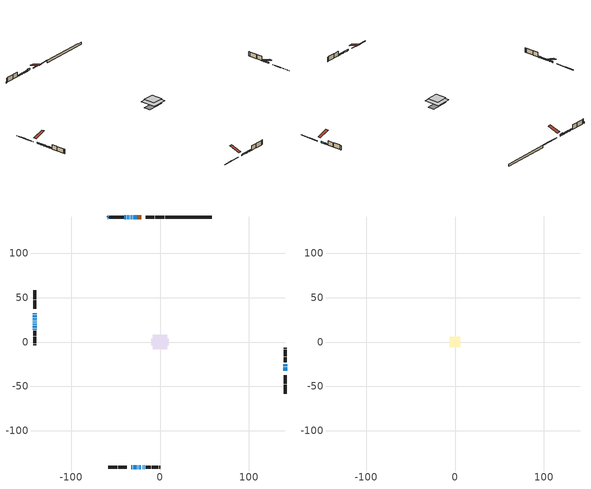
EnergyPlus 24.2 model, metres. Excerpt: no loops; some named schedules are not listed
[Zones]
conditioned space
 floor adiabatic (AdiabaticFloorConstruction): -8.23,-8.23 -8.23,8.23 8.23,8.23 8.23,-8.23 z3.28
 floor foundation (Slab1 construction): -9.58,-3.58 -9.58,3.58 9.58,3.58 9.58,-3.58 z-1.62
 wall outside (RimJoist1 construction): 4.74,140.84 -5.45,140.84 / -58.34,-140.84 -48.15,-140.84 / -140.84,58.34 -140.84,48.15 / 140.84,-58.34 140.84,-48.15 z0.84:1.14
 wall outside (RimJoist2 construction): -6.38,140.84 -16.26,140.84 / -47.22,-140.84 -37.34,-140.84 / -140.84,47.22 -140.84,37.34 / 140.84,-47.22 140.84,-37.34 z0.84:1.14
 wall outside (AdiabaticWallConstruction 1): -21.23,140.84 -23.67,140.84 / -24.59,140.84 -25.42,140.84 z0.84:2.87
 wall outside (AdiabaticWallConstruction): -58.34,140.84 -58.79,140.39 / -140.84,32.37 -140.84,31.29 / -140.84,30.36 -140.84,27.77 / -140.84,26.84 -140.84,25.11 / -32.37,-140.84 -31.05,-140.84 / -26.35,140.84 -26.65,140.84 / -30.12,-140.84 -26.06,-140.84 / 140.84,-32.37 140.84,-28.3 / -27.58,140.84 -28.21,140.84 / 140.84,-27.38 140.84,-26.89 / -29.14,140.84 -30.36,140.84 / -31.29,140.84 -32.51,140.84 / -33.43,140.84 -34.35,140.84 / -140.84,24.18 -140.84,23.26 / -140.84,22.34 -140.84,21.57 / -140.84,20.65 -140.84,19.27 / -140.84,18.35 -140.84,17.43 / -25.13,-140.84 -24.43,-140.84 / -23.5,-140.84 -21.67,-140.84 / 140.84,-25.96 140.84,-25.04 / 140.84,-24.12 140.84,-23.94 / -20.74,-140.84 -20.29,-140.84 / -140.84,16.5 -140.84,16.06 / -19.37,-140.84 -18.86,-140.84 / -17.94,-140.84 -17.2,-140.84 / -35.28,140.84 -36.94,140.84 / -37.86,140.84 -40.15,140.84 / -140.84,15.13 -140.84,13.83 z0.84:2.06
 wall outside (Wall1 construction): -41.08,140.84 -46.9,140.84 / -16.27,-140.84 -10.45,-140.84 / -140.84,12.9 -140.84,7.08 / 140.84,-23.02 140.84,-17.19 z0.84:5.72
 wall outside (Wall2 construction): -47.83,140.84 -55.36,140.84 / -9.52,-140.84 -1.99,-140.84 / -140.84,6.15 -140.84,-1.38 / 140.84,-16.26 140.84,-8.74 z0.84:5.72
 wall outside (Wall3 construction): -56.29,140.84 -57.41,140.84 / -1.06,-140.84 0.06,-140.84 / -140.84,-2.31 -140.84,-3.43 / 140.84,-7.81 140.84,-6.69 z0.84:5.72
 wall foundation (FoundationWall1 construction): 5.67,140.84,-1.62 5.67,140.84,0.84 53.07,140.84,0.84 53.07,140.84,0.52 58.34,140.84,0.52 58.34,140.84,-1.62
 window (WindowConstruction 21): -58.34,140.84 -58.78,140.39 z0.84:2.06
 window (WindowConstruction 3): -140.84,32.37 -140.84,31.29 z0.84:2.06
 window (WindowConstruction 4): -140.84,30.36 -140.84,27.77 z0.84:2.06
 window (WindowConstruction 5): -140.84,26.84 -140.84,25.11 z0.84:2.06
 window (WindowConstruction 6): -32.37,-140.84 -31.05,-140.84 z0.84:2.06
 window (WindowConstruction 7): -26.35,140.84 -26.65,140.84 z0.84:2.06
 window (WindowConstruction 8): -30.12,-140.84 -26.06,-140.84 z0.84:2.06
 window (WindowConstruction 9): 140.84,-32.37 140.84,-28.31 z0.84:2.06
 window (WindowConstruction 22): -27.58,140.84 -28.21,140.84 z0.84:2.06
 window (WindowConstruction 10): 140.84,-27.38 140.84,-26.89 z0.84:2.06
 window (WindowConstruction 11): -29.14,140.84 -30.36,140.84 z0.84:2.06
 window (WindowConstruction 12): -31.29,140.84 -32.51,140.84 z0.84:2.06
 window (WindowConstruction 13): -33.44,140.84 -34.35,140.84 z0.84:2.06
 window (WindowConstruction 14): -140.84,24.18 -140.84,23.27 z0.84:2.06
 window (WindowConstruction 15): -140.84,22.34 -140.84,21.57 z0.84:2.06
 window (WindowConstruction 16): -140.84,20.65 -140.84,19.27 z0.84:2.06
 window (WindowConstruction 17): -140.84,18.35 -140.84,17.43 z0.84:2.06
 window (WindowConstruction 23): -25.13,-140.84 -24.43,-140.84 z0.84:2.06
 window (WindowConstruction 18): -23.5,-140.84 -21.67,-140.84 z0.84:2.06
 window (WindowConstruction 19): 140.84,-25.96 140.84,-25.05 z0.84:2.06
 window (WindowConstruction 20): 140.84,-24.12 140.84,-23.95 z0.84:2.06
 window (WindowConstruction 25): -20.74,-140.84 -20.3,-140.84 z0.84:2.06
 window (WindowConstruction 26): -140.84,16.5 -140.84,16.06 z0.84:2.06
 window (WindowConstruction 27): -19.37,-140.84 -18.87,-140.84 z0.84:2.06
 window (WindowConstruction 24): -17.94,-140.84 -17.2,-140.84 z0.84:2.06
 window (WindowConstruction): -35.28,140.84 -36.94,140.84 z0.84:2.06
 window (WindowConstruction 1): -37.86,140.84 -40.15,140.84 z0.84:2.06
 window (WindowConstruction 2): -140.84,15.13 -140.84,13.83 z0.84:2.06
 door (Door): -21.23,140.84 -23.67,140.84 z0.84:2.87
 door (Door 1): -24.59,140.84 -25.42,140.84 z0.84:2.87
 ceiling adiabatic (AdiabaticFloorConstruction): 8.23,-8.23 8.23,8.23 -8.23,8.23 -8.23,-8.23 z3.28
attic - vented
 floor to conditioned space (Floor1 construction Reversed): -6.07,-6.07 -6.07,6.07 6.07,6.07 6.07,-6.07 z5.72
 roof outside (Roof1 construction): -20.3,140.84,5.72 -20.3,129.01,9.66 -17.18,129.01,9.66 -17.18,140.84,5.72; -33.3,-140.84,5.72 -33.3,-129.01,9.66 -36.41,-129.01,9.66 -36.41,-140.84,5.72; -140.84,33.3,5.72 -129.01,33.3,9.66 -129.01,36.41,9.66 -140.84,36.41,5.72; 140.84,-33.3,5.72 129.01,-33.3,9.66 129.01,-36.41,9.66 140.84,-36.41,5.72
[Building]
Building 1: Terrain=Suburbs
[Site:Location]
Toronto City Centre_ON: Latitude {deg}=43.63; Longitude {deg}=-79.39; Time Zone {hr}=-5; Elevation {m}=77; Keep Site Location Information=Yes
[Site:GroundTemperature:Shallow]
5.01852, 3.26908, 3.12898, 3.95918, 7.29196, 10.6092, 13.4851, 15.3069, 15.4617, 13.9799, 11.1774, 7.9619
[Site:WaterMainsTemperature]
Calculation Method=Schedule; Temperature Schedule=mains temperature schedule
[Material] Roughness=Rough; Thermal Absorptance=0.9
Name | Thickness {m} | Conductivity {W/m-K} | Density {kg/m3} | Specific Heat {J/kg-K} | Solar Absorptance | Visible Absorptance
asphalt or fiberglass shingles | 0.00635 | 0.162714 | 1121.4 | 1465.45 | 0.4 | 0.4
ceiling loosefill ins | 0.169333 | 0.0480833 | 16.02 | 1046.75 | 0.7 | 0.7
ceiling stud and cavity | 0.1397 | 0.0946744 | 65.682 | 1177.47 | 0.7 | 0.7
concrete 4.0 in. | 0.1016 | 1.803125 | 2242.8 | 837.4 | 0.7 | 0.7
concrete 8.0 in. | 0.2032 | 1.803125 | 2242.8 | 837.4 | 0.7 | 0.7
door material | 0.04445 | 0.053851 | 512.64 | 1214.23 | 0.7 | 0.7
exterior vertical ins | 0.0463172 | 0.029427 | 32.04 | 1214.23 | 0.7 | 0.7
floor covering | 0.0127 | 0.0433444 | 54.468 | 1339.84 | 0.6 | 0.6
floor rigid ins; wall rigid ins 1 | 0.512978 | 0.029427 | 32.04 | 1214.23 | 0.7 | 0.7
floor stud and cavity | 0.1397 | 1.75129 | 37.0049 | 1207.88 | 0.7 | 0.7
furniture material conditioned space 1 | 0.1524 | 0.115458 | 640.8 | 1214.23 | 0.6 | 0.6
gypsum board | 0.0127 | 0.160291 | 801 | 837.4 | 0.6 | 0.6
gypsum board 1 | 0.0127 | 0.160291 | 801 | 837.4 | 0.7 | 0.7
osb sheathing 0.5 in. | 0.0127 | 0.115458 | 512.64 | 1214.23 | 0.7 | 0.7
osb sheathing 0.75 in. | 0.01905 | 0.115458 | 512.64 | 1214.23 | 0.7 | 0.7
osb sheathing 2.0 in. | 0.0508 | 0.115458 | 512.64 | 1214.23 | 0.7 | 0.7
rim joist rigid ins; wall rigid ins | 0.051816 | 0.029427 | 32.04 | 1214.23 | 0.7 | 0.7
rim joist stud and cavity | 0.0508 | 0.0404867 | 125.044 | 1163.47 | 0.6 | 0.6
rim joist stud and cavity 1 | 0.0508 | 0.0402046 | 125.044 | 1163.47 | 0.6 | 0.6
wall stud and cavity | 0.1397 | 0.154959 | 139.0536 | 1170.24 | 0.7 | 0.7
wall stud and cavity 1 | 0.1397 | 0.154356 | 139.0536 | 1170.24 | 0.7 | 0.7
wall stud and cavity 2 | 0.1397 | 0.259282 | 139.0536 | 1170.24 | 0.7 | 0.7
wall stud and cavity 3 | 0.0889 | 0.380278 | 52.3479 | 1209.89 | 0.7 | 0.7
wall stud and cavity 4 | 0.0889 | 0.391764 | 83.0341 | 1211.67 | 0.7 | 0.7
wood siding | 0.0254 | 0.102417 | 544.68 | 1172.36 | 0.4 | 0.4
wood siding 1; wood siding 2; wood siding 3 | 0.0254 | 0.102417 | 544.68 | 1172.36 | 0.7 | 0.7
[WindowMaterial:SimpleGlazingSystem]
Name | U-Factor {W/m2-K} | Solar Heat Gain Coefficient
WindowMaterial | 3.034891 | 0.48
WindowMaterial 1 | 2.92587 | 0.62
WindowMaterial 10 | 2.99685 | 0.51
WindowMaterial 11 | 2.986628 | 0.53
WindowMaterial 12 | 2.93496 | 0.6
WindowMaterial 13 | 2.95256 | 0.58
WindowMaterial 14 | 3.02126 | 0.48
WindowMaterial 15 | 2.96562 | 0.56
WindowMaterial 16 | 2.9219 | 0.67
WindowMaterial 17 | 2.97868 | 0.61
WindowMaterial 18 | 3.0911 | 0.3
WindowMaterial 19 | 2.986628 | 0.61
WindowMaterial 2 | 3.01672 | 0.5
WindowMaterial 20 | 2.975272 | 0.62
WindowMaterial 21 | 3.06271 | 0.54
WindowMaterial 22 | 3.088832 | 0.35
WindowMaterial 23 | 3.03092 | 0.47
WindowMaterial 3 | 2.95483 | 0.58
WindowMaterial 4 | 2.9378 | 0.62
WindowMaterial 5 | 2.958238 | 0.63
WindowMaterial 6 | 2.93098 | 0.61
WindowMaterial 7 | 3.13085 | 0.48
WindowMaterial 8 | 2.94518 | 0.65
WindowMaterial 9 | 2.8867 | 0.7
[Construction]
AdiabaticFloorConstruction: floor stud and cavity, floor rigid ins, osb sheathing 0.75 in., floor covering
AdiabaticWallConstruction: wood siding 2, wall rigid ins 1, wall stud and cavity 3, gypsum board
AdiabaticWallConstruction 1: wood siding 3, wall rigid ins 1, wall stud and cavity 3, gypsum board
Door; Door 1: door material
Floor1 construction Reversed: gypsum board, ceiling stud and cavity, ceiling loosefill ins
FoundationWall1 construction: concrete 8.0 in., gypsum board 1
furniture construction conditioned space 1: furniture material conditioned space 1
PartitionWallConstruction: gypsum board, wall stud and cavity 4, gypsum board
RimJoist1 construction: wood siding 1, rim joist rigid ins, osb sheathing 2.0 in., rim joist stud and cavity
RimJoist2 construction: wood siding 1, rim joist rigid ins, osb sheathing 2.0 in., rim joist stud and cavity 1
Roof1 construction: asphalt or fiberglass shingles
Slab1 construction: concrete 4.0 in.
Wall1 construction: wood siding, wall rigid ins, osb sheathing 0.5 in., wall stud and cavity, gypsum board
Wall2 construction: wood siding, wall rigid ins, osb sheathing 0.5 in., wall stud and cavity 1, gypsum board
Wall3 construction: wood siding, wall rigid ins, osb sheathing 0.5 in., wall stud and cavity 2, gypsum board
WindowConstruction: WindowMaterial
WindowConstruction 1: WindowMaterial 1
WindowConstruction 10: WindowMaterial 10
WindowConstruction 11: WindowMaterial 11
WindowConstruction 12: WindowMaterial 12
WindowConstruction 13; WindowConstruction 18; WindowConstruction 19: WindowMaterial 13
WindowConstruction 14: WindowMaterial 14
WindowConstruction 15: WindowMaterial 15
WindowConstruction 16: WindowMaterial 16
WindowConstruction 17: WindowMaterial 17
WindowConstruction 2: WindowMaterial 2
WindowConstruction 20: WindowMaterial 18
WindowConstruction 21; WindowConstruction 22: WindowMaterial 19
WindowConstruction 23: WindowMaterial 20
WindowConstruction 24: WindowMaterial 21
WindowConstruction 25; WindowConstruction 26: WindowMaterial 22
WindowConstruction 27: WindowMaterial 23
WindowConstruction 3: WindowMaterial 3
WindowConstruction 4: WindowMaterial 4
WindowConstruction 5: WindowMaterial 5
WindowConstruction 6: WindowMaterial 6
WindowConstruction 7: WindowMaterial 7
WindowConstruction 8: WindowMaterial 8
WindowConstruction 9: WindowMaterial 9
[Zone] Multiplier=1; Part of Total Floor Area=Yes
Name | Volume {m3}
attic - vented | 94.3949
conditioned space | 1204
[Space]
Name | Zone | Volume {m3}
attic - vented 1 | attic - vented | 94.3949
conditioned space 1 | conditioned space | 1204
[ZoneInfiltration:EffectiveLeakageArea]
infil attic - vented 1: Zone or Space=attic - vented 1; Schedule=Always On Discrete; Effective Air Leakage Area {cm2}=6209.68; Stack Coefficient=0.000274176; Wind Coefficient=1.11875e-05
[ZoneMixing]
whole house fan mix: Zone or Space=attic - vented; Schedule=Always On Continuous; Design Flow Rate Calculation Method=Flow/Zone; Design Flow Rate {m3/s}=0; Source Zone or Space=conditioned space
[SurfaceProperty:ExposedFoundationPerimeter]
Slab1: Exposed Perimeter Calculation Method=TotalExposedPerimeter; Total Exposed Perimeter {m}=52.67
[InternalMass] Zone or ZoneList=conditioned space; Space or SpaceList=conditioned space 1
Name | Construction | Surface Area {m2}
furniture mass conditioned space 1 | furniture construction conditioned space 1 | 163.236
partition wall mass | PartitionWallConstruction | 408.09
[Lights]
interior lighting: Zone or ZoneList or Space or SpaceList=conditioned space 1; Schedule=interior lighting schedule; Design Level Calculation Method=LightingLevel; Lighting Level {W}=343.2; Return Air Fraction=0; Fraction Radiant=0.6; Fraction Visible=0.2; Fraction Replaceable=1
[People]
occupants: Zone or ZoneList or Space or SpaceList=conditioned space 1; Number of People Schedule=occupants schedule; Number of People Calculation Method=People; Number of People=3; Fraction Radiant=0.314171; Sensible Heat Fraction=0.56303; Activity Level Schedule=occupants activity schedule; Carbon Dioxide Generation Rate {m3/s-W}=0; Enable ASHRAE 55 Comfort Warnings=No; Mean Radiant Temperature Calculation Type=EnclosureAveraged
[ElectricEquipment] Zone or ZoneList or Space or SpaceList=conditioned space 1; Design Level Calculation Method=EquipmentLevel
Name | Schedule | Design Level {W} | Fraction Latent | Fraction Radiant | Fraction Lost
clothes dryer | clothes dryer schedule | 140.772 | 0.015 | 0.081 | 0.85
clothes washer | clothes washer schedule | 32.1985 | 0.03 | 0.162 | 0.7
cooking range | cooking range schedule | 215.147 | 0.08 | 0.432 | 0.2
dishwasher | dishwasher schedule | 66.8632 | 0.3 | 0.18 | 0.4
fridge | fridge schedule | 72.9452 | 0 | 0.6 | 0
mech vent house fan | mech vent house fan schedule | 0 | 0 | 0 | 1
mech vent house fan cfis | mech vent house fan cfis schedule | 0 | 0 | 0 | 0
misc plug loads | misc plug loads schedule | 494.7 | 0.045 | 0.513 | 0.1
whole house fan | Always On Discrete | 0 | 0 | 0 | 1
[OtherEquipment] Zone or ZoneList or Space or SpaceList=conditioned space 1; Design Level Calculation Method=EquipmentLevel
Name | Fuel Type | Schedule | Design Level {W} | Fraction Latent | Fraction Radiant | Fraction Lost
clothes dryer 1 | Electricity | clothes dryer schedule | 0 | 0.015 | 0.081 | 0.85
cooking range 1 | Electricity | cooking range schedule | 0 | 0.08 | 0.432 | 0.2
general water use latent | None | general water use schedule | 62.594 | 1 | 0 | 0
general water use sensible | None | general water use schedule | -61.6891 | 0 | 0.6 | 0
mech vent house fan latent load | None | Always On Discrete | 0 | 1 | 0 | 0
mech vent house fan sensible load | None | Always On Discrete | 0 | 0 | 0 | 0
water heater energy adjustment1 | NaturalGas | Always On Discrete | 0.01 | 0 | 0 | 1
[ZoneInfiltration:DesignFlowRate] Zone or ZoneList or Space or SpaceList=conditioned space 1; Schedule=Always On Discrete; Design Flow Rate Calculation Method=Flow/Zone; Design Flow Rate {m3/s}=0
infil flow; natural vent flow; whole house fan flow
[Foundation:Kiva]
Foundation Kiva 1: Initial Indoor Air Temperature {C}=18; Wall Height Above Grade {m}=0.839998; Wall Depth Below Slab {m}=0.2032; Custom Block Material Name 1=exterior vertical ins; Custom Block Depth 1 {m}=2.46001; Custom Block X Position 1 {m}=0.2159; Custom Block Z Position 1 {m}=0
[Foundation:Kiva:Settings]
Soil Conductivity {W/m-K}=0.849921; Soil Density {kg/m3}=1842.3; Soil Specific Heat {J/kg-K}=418.7; Ground Solar Absorptivity=0.9; Ground Thermal Absorptivity=0.9; Ground Surface Roughness {m}=0.03; Far-Field Width {m}=40; Deep-Ground Boundary Condition=ZeroFlux; Deep-Ground Depth {m}=40; Minimum Cell Dimension {m}=0.2; Maximum Cell Growth Coefficient=3; Simulation Timestep=Timestep
[Exterior:Lights]
exterior lighting: Schedule=exterior lighting schedule; Design Level {W}=75.6
[Schedule:Constant]
Name | Hourly Value
Always On Continuous; mech vent house fan schedule; mech vent house fan cfis schedule; Always On Discrete | 1
occupants activity schedule | 117.228
fridge schedule | 0
[Schedule:Week:Daily]
interior lighting schedule Week Rule - Jan1-Jan27: interior lighting schedule day, interior lighting schedule day, interior lighting schedule day, interior lighting schedule day, interior lighting schedule day, interior lighting schedule day, interior lighting schedule day, interior lighting schedule default day, interior lighting schedule default day, interior lighting schedule default day, interior lighting schedule default day, interior lighting schedule default day
interior lighting schedule Week Rule - Jan28-Feb3: interior lighting schedule day, interior lighting schedule day, interior lighting schedule day, interior lighting schedule day, interior lighting schedule day 1, interior lighting schedule day 1, interior lighting schedule day 1, interior lighting schedule default day, interior lighting schedule default day, interior lighting schedule default day, interior lighting schedule default day, interior lighting schedule default day
interior lighting schedule Week Rule - Feb4-Feb24: interior lighting schedule day 1, interior lighting schedule day 1, interior lighting schedule day 1, interior lighting schedule day 1, interior lighting schedule day 1, interior lighting schedule day 1, interior lighting schedule day 1, interior lighting schedule default day, interior lighting schedule default day, interior lighting schedule default day, interior lighting schedule default day, interior lighting schedule default day
interior lighting schedule Week Rule - Feb25-Mar3: interior lighting schedule day 1, interior lighting schedule day 1, interior lighting schedule day 1, interior lighting schedule day 1, interior lighting schedule day 2, interior lighting schedule day 2, interior lighting schedule day 2, interior lighting schedule default day, interior lighting schedule default day, interior lighting schedule default day, interior lighting schedule default day, interior lighting schedule default day
interior lighting schedule Week Rule - Mar4-Mar31: interior lighting schedule day 2, interior lighting schedule day 2, interior lighting schedule day 2, interior lighting schedule day 2, interior lighting schedule day 2, interior lighting schedule day 2, interior lighting schedule day 2, interior lighting schedule default day, interior lighting schedule default day, interior lighting schedule default day, interior lighting schedule default day, interior lighting schedule default day
interior lighting schedule Week Rule - Apr1-Apr28: interior lighting schedule day 3, interior lighting schedule day 3, interior lighting schedule day 3, interior lighting schedule day 3, interior lighting schedule day 3, interior lighting schedule day 3, interior lighting schedule day 3, interior lighting schedule default day, interior lighting schedule default day, interior lighting schedule default day, interior lighting schedule default day, interior lighting schedule default day
interior lighting schedule Week Rule - Apr29-May5: interior lighting schedule day 3, interior lighting schedule day 3, interior lighting schedule day 4, interior lighting schedule day 4, interior lighting schedule day 4, interior lighting schedule day 4, interior lighting schedule day 4, interior lighting schedule default day, interior lighting schedule default day, interior lighting schedule default day, interior lighting schedule default day, interior lighting schedule default day
interior lighting schedule Week Rule - May6-May26: interior lighting schedule day 4, interior lighting schedule day 4, interior lighting schedule day 4, interior lighting schedule day 4, interior lighting schedule day 4, interior lighting schedule day 4, interior lighting schedule day 4, interior lighting schedule default day, interior lighting schedule default day, interior lighting schedule default day, interior lighting schedule default day, interior lighting schedule default day
interior lighting schedule Week Rule - May27-Jun2: interior lighting schedule day 4, interior lighting schedule day 4, interior lighting schedule day 4, interior lighting schedule day 4, interior lighting schedule day 4, interior lighting schedule day 5, interior lighting schedule day 5, interior lighting schedule default day, interior lighting schedule default day, interior lighting schedule default day, interior lighting schedule default day, interior lighting schedule default day
interior lighting schedule Week Rule - Jun3-Jun30: interior lighting schedule day 5, interior lighting schedule day 5, interior lighting schedule day 5, interior lighting schedule day 5, interior lighting schedule day 5, interior lighting schedule day 5, interior lighting schedule day 5, interior lighting schedule default day, interior lighting schedule default day, interior lighting schedule default day, interior lighting schedule default day, interior lighting schedule default day
interior lighting schedule Week Rule - Jul1-Jul28: interior lighting schedule day 6, interior lighting schedule day 6, interior lighting schedule day 6, interior lighting schedule day 6, interior lighting schedule day 6, interior lighting schedule day 6, interior lighting schedule day 6, interior lighting schedule default day, interior lighting schedule default day, interior lighting schedule default day, interior lighting schedule default day, interior lighting schedule default day
interior lighting schedule Week Rule - Jul29-Aug4: interior lighting schedule day 6, interior lighting schedule day 6, interior lighting schedule day 6, interior lighting schedule day 7, interior lighting schedule day 7, interior lighting schedule day 7, interior lighting schedule day 7, interior lighting schedule default day, interior lighting schedule default day, interior lighting schedule default day, interior lighting schedule default day, interior lighting schedule default day
interior lighting schedule Week Rule - Aug5-Aug25: interior lighting schedule day 7, interior lighting schedule day 7, interior lighting schedule day 7, interior lighting schedule day 7, interior lighting schedule day 7, interior lighting schedule day 7, interior lighting schedule day 7, interior lighting schedule default day, interior lighting schedule default day, interior lighting schedule default day, interior lighting schedule default day, interior lighting schedule default day
interior lighting schedule Week Rule - Aug26-Sep1: interior lighting schedule day 7, interior lighting schedule day 7, interior lighting schedule day 7, interior lighting schedule day 7, interior lighting schedule day 7, interior lighting schedule day 7, interior lighting schedule day 8, interior lighting schedule default day, interior lighting schedule default day, interior lighting schedule default day, interior lighting schedule default day, interior lighting schedule default day
interior lighting schedule Week Rule - Sep2-Sep29: interior lighting schedule day 8, interior lighting schedule day 8, interior lighting schedule day 8, interior lighting schedule day 8, interior lighting schedule day 8, interior lighting schedule day 8, interior lighting schedule day 8, interior lighting schedule default day, interior lighting schedule default day, interior lighting schedule default day, interior lighting schedule default day, interior lighting schedule default day
interior lighting schedule Week Rule - Sep30-Oct6: interior lighting schedule day 8, interior lighting schedule day 9, interior lighting schedule day 9, interior lighting schedule day 9, interior lighting schedule day 9, interior lighting schedule day 9, interior lighting schedule day 9, interior lighting schedule default day, interior lighting schedule default day, interior lighting schedule default day, interior lighting schedule default day, interior lighting schedule default day
interior lighting schedule Week Rule - Oct7-Oct27: interior lighting schedule day 9, interior lighting schedule day 9, interior lighting schedule day 9, interior lighting schedule day 9, interior lighting schedule day 9, interior lighting schedule day 9, interior lighting schedule day 9, interior lighting schedule default day, interior lighting schedule default day, interior lighting schedule default day, interior lighting schedule default day, interior lighting schedule default day
interior lighting schedule Week Rule - Oct28-Nov3: interior lighting schedule day 9, interior lighting schedule day 9, interior lighting schedule day 9, interior lighting schedule day 9, interior lighting schedule day 10, interior lighting schedule day 10, interior lighting schedule day 10, interior lighting schedule default day, interior lighting schedule default day, interior lighting schedule default day, interior lighting schedule default day, interior lighting schedule default day
interior lighting schedule Week Rule - Nov4-Nov24: interior lighting schedule day 10, interior lighting schedule day 10, interior lighting schedule day 10, interior lighting schedule day 10, interior lighting schedule day 10, interior lighting schedule day 10, interior lighting schedule day 10, interior lighting schedule default day, interior lighting schedule default day, interior lighting schedule default day, interior lighting schedule default day, interior lighting schedule default day
interior lighting schedule Week Rule - Nov25-Dec1: interior lighting schedule day 10, interior lighting schedule day 10, interior lighting schedule day 10, interior lighting schedule day 10, interior lighting schedule day 10, interior lighting schedule day 10, interior lighting schedule day 11, interior lighting schedule default day, interior lighting schedule default day, interior lighting schedule default day, interior lighting schedule default day, interior lighting schedule default day
interior lighting schedule Week Rule - Dec2-Dec31: interior lighting schedule day 11, interior lighting schedule day 11, interior lighting schedule day 11, interior lighting schedule day 11, interior lighting schedule day 11, interior lighting schedule day 11, interior lighting schedule day 11, interior lighting schedule default day, interior lighting schedule default day, interior lighting schedule default day, interior lighting schedule default day, interior lighting schedule default day
occupants schedule Week Rule - Jan1-Dec31: occupants schedule day, occupants schedule day, occupants schedule day, occupants schedule day, occupants schedule day, occupants schedule day, occupants schedule day, occupants schedule default day, occupants schedule default day, occupants schedule default day, occupants schedule default day, occupants schedule default day
clothes dryer schedule Week Rule - Jan1-Dec31: clothes dryer schedule day, clothes dryer schedule day, clothes dryer schedule day, clothes dryer schedule day, clothes dryer schedule day, clothes dryer schedule day, clothes dryer schedule day, clothes dryer schedule default day, clothes dryer schedule default day, clothes dryer schedule default day, clothes dryer schedule default day, clothes dryer schedule default day
clothes washer schedule Week Rule - Jan1-Dec31: clothes washer schedule day, clothes washer schedule day, clothes washer schedule day, clothes washer schedule day, clothes washer schedule day, clothes washer schedule day, clothes washer schedule day, clothes washer schedule default day, clothes washer schedule default day, clothes washer schedule default day, clothes washer schedule default day, clothes washer schedule default day
cooking range schedule Week Rule - Jan1-Dec31: cooking range schedule day, cooking range schedule day, cooking range schedule day, cooking range schedule day, cooking range schedule day, cooking range schedule day, cooking range schedule day, cooking range schedule default day, cooking range schedule default day, cooking range schedule default day, cooking range schedule default day, cooking range schedule default day
dishwasher schedule Week Rule - Jan1-Dec31: dishwasher schedule day, dishwasher schedule day, dishwasher schedule day, dishwasher schedule day, dishwasher schedule day, dishwasher schedule day, dishwasher schedule day, dishwasher schedule default day, dishwasher schedule default day, dishwasher schedule default day, dishwasher schedule default day, dishwasher schedule default day
misc plug loads schedule Week Rule - Jan1-Dec31: misc plug loads schedule day, misc plug loads schedule day, misc plug loads schedule day, misc plug loads schedule day, misc plug loads schedule day, misc plug loads schedule day, misc plug loads schedule day, misc plug loads schedule default day, misc plug loads schedule default day, misc plug loads schedule default day, misc plug loads schedule default day, misc plug loads schedule default day
general water use schedule Week Rule - Jan1-Dec31: general water use schedule day, general water use schedule day, general water use schedule day, general water use schedule day, general water use schedule day, general water use schedule day, general water use schedule day, general water use schedule default day, general water use schedule default day, general water use schedule default day, general water use schedule default day, general water use schedule default day
exterior lighting schedule Week Rule - Jan1-Jan27: exterior lighting schedule day, exterior lighting schedule day, exterior lighting schedule day, exterior lighting schedule day, exterior lighting schedule day, exterior lighting schedule day, exterior lighting schedule day, exterior lighting schedule default day, exterior lighting schedule default day, exterior lighting schedule default day, exterior lighting schedule default day, exterior lighting schedule default day
exterior lighting schedule Week Rule - Jan28-Feb3: exterior lighting schedule day, exterior lighting schedule day, exterior lighting schedule day, exterior lighting schedule day, exterior lighting schedule day 1, exterior lighting schedule day 1, exterior lighting schedule day 1, exterior lighting schedule default day, exterior lighting schedule default day, exterior lighting schedule default day, exterior lighting schedule default day, exterior lighting schedule default day
exterior lighting schedule Week Rule - Feb4-Feb24: exterior lighting schedule day 1, exterior lighting schedule day 1, exterior lighting schedule day 1, exterior lighting schedule day 1, exterior lighting schedule day 1, exterior lighting schedule day 1, exterior lighting schedule day 1, exterior lighting schedule default day, exterior lighting schedule default day, exterior lighting schedule default day, exterior lighting schedule default day, exterior lighting schedule default day
exterior lighting schedule Week Rule - Feb25-Mar3: exterior lighting schedule day 1, exterior lighting schedule day 1, exterior lighting schedule day 1, exterior lighting schedule day 1, exterior lighting schedule day 2, exterior lighting schedule day 2, exterior lighting schedule day 2, exterior lighting schedule default day, exterior lighting schedule default day, exterior lighting schedule default day, exterior lighting schedule default day, exterior lighting schedule default day
exterior lighting schedule Week Rule - Mar4-Mar31: exterior lighting schedule day 2, exterior lighting schedule day 2, exterior lighting schedule day 2, exterior lighting schedule day 2, exterior lighting schedule day 2, exterior lighting schedule day 2, exterior lighting schedule day 2, exterior lighting schedule default day, exterior lighting schedule default day, exterior lighting schedule default day, exterior lighting schedule default day, exterior lighting schedule default day
exterior lighting schedule Week Rule - Apr1-Apr28: exterior lighting schedule day 3, exterior lighting schedule day 3, exterior lighting schedule day 3, exterior lighting schedule day 3, exterior lighting schedule day 3, exterior lighting schedule day 3, exterior lighting schedule day 3, exterior lighting schedule default day, exterior lighting schedule default day, exterior lighting schedule default day, exterior lighting schedule default day, exterior lighting schedule default day
exterior lighting schedule Week Rule - Apr29-May5: exterior lighting schedule day 3, exterior lighting schedule day 3, exterior lighting schedule day 4, exterior lighting schedule day 4, exterior lighting schedule day 4, exterior lighting schedule day 4, exterior lighting schedule day 4, exterior lighting schedule default day, exterior lighting schedule default day, exterior lighting schedule default day, exterior lighting schedule default day, exterior lighting schedule default day
exterior lighting schedule Week Rule - May6-May26: exterior lighting schedule day 4, exterior lighting schedule day 4, exterior lighting schedule day 4, exterior lighting schedule day 4, exterior lighting schedule day 4, exterior lighting schedule day 4, exterior lighting schedule day 4, exterior lighting schedule default day, exterior lighting schedule default day, exterior lighting schedule default day, exterior lighting schedule default day, exterior lighting schedule default day
exterior lighting schedule Week Rule - May27-Jun2: exterior lighting schedule day 4, exterior lighting schedule day 4, exterior lighting schedule day 4, exterior lighting schedule day 4, exterior lighting schedule day 4, exterior lighting schedule day 5, exterior lighting schedule day 5, exterior lighting schedule default day, exterior lighting schedule default day, exterior lighting schedule default day, exterior lighting schedule default day, exterior lighting schedule default day
exterior lighting schedule Week Rule - Jun3-Jun30: exterior lighting schedule day 5, exterior lighting schedule day 5, exterior lighting schedule day 5, exterior lighting schedule day 5, exterior lighting schedule day 5, exterior lighting schedule day 5, exterior lighting schedule day 5, exterior lighting schedule default day, exterior lighting schedule default day, exterior lighting schedule default day, exterior lighting schedule default day, exterior lighting schedule default day
exterior lighting schedule Week Rule - Jul1-Jul28: exterior lighting schedule day 6, exterior lighting schedule day 6, exterior lighting schedule day 6, exterior lighting schedule day 6, exterior lighting schedule day 6, exterior lighting schedule day 6, exterior lighting schedule day 6, exterior lighting schedule default day, exterior lighting schedule default day, exterior lighting schedule default day, exterior lighting schedule default day, exterior lighting schedule default day
exterior lighting schedule Week Rule - Jul29-Aug4: exterior lighting schedule day 6, exterior lighting schedule day 6, exterior lighting schedule day 6, exterior lighting schedule day 7, exterior lighting schedule day 7, exterior lighting schedule day 7, exterior lighting schedule day 7, exterior lighting schedule default day, exterior lighting schedule default day, exterior lighting schedule default day, exterior lighting schedule default day, exterior lighting schedule default day
exterior lighting schedule Week Rule - Aug5-Aug25: exterior lighting schedule day 7, exterior lighting schedule day 7, exterior lighting schedule day 7, exterior lighting schedule day 7, exterior lighting schedule day 7, exterior lighting schedule day 7, exterior lighting schedule day 7, exterior lighting schedule default day, exterior lighting schedule default day, exterior lighting schedule default day, exterior lighting schedule default day, exterior lighting schedule default day
exterior lighting schedule Week Rule - Aug26-Sep1: exterior lighting schedule day 7, exterior lighting schedule day 7, exterior lighting schedule day 7, exterior lighting schedule day 7, exterior lighting schedule day 7, exterior lighting schedule day 7, exterior lighting schedule day 8, exterior lighting schedule default day, exterior lighting schedule default day, exterior lighting schedule default day, exterior lighting schedule default day, exterior lighting schedule default day
exterior lighting schedule Week Rule - Sep2-Sep29: exterior lighting schedule day 8, exterior lighting schedule day 8, exterior lighting schedule day 8, exterior lighting schedule day 8, exterior lighting schedule day 8, exterior lighting schedule day 8, exterior lighting schedule day 8, exterior lighting schedule default day, exterior lighting schedule default day, exterior lighting schedule default day, exterior lighting schedule default day, exterior lighting schedule default day
[Schedule:Year]
interior lighting schedule: interior lighting schedule Week Rule - Jan1-Jan27, 1, 1, 1, 27, interior lighting schedule Week Rule - Jan28-Feb3, 1, 28, 2, 3, interior lighting schedule Week Rule - Feb4-Feb24, 2, 4, 2, 24, interior lighting schedule Week Rule - Feb25-Mar3, 2, 25, 3, 3, interior lighting schedule Week Rule - Mar4-Mar31, 3, 4, 3, 31, interior lighting schedule Week Rule - Apr1-Apr28, 4, 1, 4, 28, interior lighting schedule Week Rule - Apr29-May5, 4, 29, 5, 5, interior lighting schedule Week Rule - May6-May26, 5, 6, 5, 26, interior lighting schedule Week Rule - May27-Jun2, 5, 27, 6, 2, interior lighting schedule Week Rule - Jun3-Jun30, 6, 3, 6, 30, interior lighting schedule Week Rule - Jul1-Jul28, 7, 1, 7, 28, interior lighting schedule Week Rule - Jul29-Aug4, 7, 29, 8, 4, interior lighting schedule Week Rule - Aug5-Aug25, 8, 5, 8, 25, interior lighting schedule Week Rule - Aug26-Sep1, 8, 26, 9, 1, interior lighting schedule Week Rule - Sep2-Sep29, 9, 2, 9, 29, interior lighting schedule Week Rule - Sep30-Oct6, 9, 30, 10, 6, interior lighting schedule Week Rule - Oct7-Oct27, 10, 7, 10, 27, interior lighting schedule Week Rule - Oct28-Nov3, 10, 28, 11, 3, interior lighting schedule Week Rule - Nov4-Nov24, 11, 4, 11, 24, interior lighting schedule Week Rule - Nov25-Dec1, 11, 25, 12, 1, interior lighting schedule Week Rule - Dec2-Dec31, 12, 2, 12, 31
occupants schedule: occupants schedule Week Rule - Jan1-Dec31, 1, 1, 12, 31
clothes dryer schedule: clothes dryer schedule Week Rule - Jan1-Dec31, 1, 1, 12, 31
clothes washer schedule: clothes washer schedule Week Rule - Jan1-Dec31, 1, 1, 12, 31
cooking range schedule: cooking range schedule Week Rule - Jan1-Dec31, 1, 1, 12, 31
dishwasher schedule: dishwasher schedule Week Rule - Jan1-Dec31, 1, 1, 12, 31
misc plug loads schedule: misc plug loads schedule Week Rule - Jan1-Dec31, 1, 1, 12, 31
general water use schedule: general water use schedule Week Rule - Jan1-Dec31, 1, 1, 12, 31
exterior lighting schedule: exterior lighting schedule Week Rule - Jan1-Jan27, 1, 1, 1, 27, exterior lighting schedule Week Rule - Jan28-Feb3, 1, 28, 2, 3, exterior lighting schedule Week Rule - Feb4-Feb24, 2, 4, 2, 24, exterior lighting schedule Week Rule - Feb25-Mar3, 2, 25, 3, 3, exterior lighting schedule Week Rule - Mar4-Mar31, 3, 4, 3, 31, exterior lighting schedule Week Rule - Apr1-Apr28, 4, 1, 4, 28, exterior lighting schedule Week Rule - Apr29-May5, 4, 29, 5, 5, exterior lighting schedule Week Rule - May6-May26, 5, 6, 5, 26, exterior lighting schedule Week Rule - May27-Jun2, 5, 27, 6, 2, exterior lighting schedule Week Rule - Jun3-Jun30, 6, 3, 6, 30, exterior lighting schedule Week Rule - Jul1-Jul28, 7, 1, 7, 28, exterior lighting schedule Week Rule - Jul29-Aug4, 7, 29, 8, 4, exterior lighting schedule Week Rule - Aug5-Aug25, 8, 5, 8, 25, exterior lighting schedule Week Rule - Aug26-Sep1, 8, 26, 9, 1, exterior lighting schedule Week Rule - Sep2-Sep29, 9, 2, 9, 29, exterior lighting schedule Week Rule - Sep30-Oct6, 9, 30, 10, 6, exterior lighting schedule Week Rule - Oct7-Oct27, 10, 7, 10, 27, exterior lighting schedule Week Rule - Oct28-Nov3, 10, 28, 11, 3, exterior lighting schedule Week Rule - Nov4-Nov24, 11, 4, 11, 24, exterior lighting schedule Week Rule - Nov25-Dec1, 11, 25, 12, 1, exterior lighting schedule Week Rule - Dec2-Dec31, 12, 2, 12, 31
[Schedule:Compact]
mains temperature schedule: Through: 01/01, For: AllDays, Until: 24:00, 8.80333, Through: 01/02, For: AllDays, Until: 24:00, 8.74333, Through: 01/03, For: AllDays, Until: 24:00, 8.68389, Through: 01/04, For: AllDays, Until: 24:00, 8.62611, Through: 01/05, For: AllDays, Until: 24:00, 8.56944, Through: 01/06, For: AllDays, Until: 24:00, 8.51389, Through: 01/07, For: AllDays, Until: 24:00, 8.45944, Through: 01/08, For: AllDays, Until: 24:00, 8.40611, Through: 01/09, For: AllDays, Until: 24:00, 8.35389, Through: 01/10, For: AllDays, Until: 24:00, 8.30278, Through: 01/11, For: AllDays, Until: 24:00, 8.25333, Through: 01/12, For: AllDays, Until: 24:00, 8.205, Through: 01/13, For: AllDays, Until: 24:00, 8.15778, Through: 01/14, For: AllDays, Until: 24:00, 8.11222, Through: 01/15, For: AllDays, Until: 24:00, 8.06778, Through: 01/16, For: AllDays, Until: 24:00, 8.02444, Through: 01/17, For: AllDays, Until: 24:00, 7.98222, Through: 01/18, For: AllDays, Until: 24:00, 7.94167, Through: 01/19, For: AllDays, Until: 24:00, 7.90222, Through: 01/20, For: AllDays, Until: 24:00, 7.86444, Through: 01/21, For: AllDays, Until: 24:00, 7.82778, Through: 01/22, For: AllDays, Until: 24:00, 7.79278, Through: 01/23, For: AllDays, Until: 24:00, 7.75889, Through: 01/24, For: AllDays, Until: 24:00, 7.72667, Through: 01/25, For: AllDays, Until: 24:00, 7.69556, Through: 01/26, For: AllDays, Until: 24:00, 7.66611, Through: 01/27, For: AllDays, Until: 24:00, 7.63778, Through: 01/28, For: AllDays, Until: 24:00, 7.61111, Through: 01/29, For: AllDays, Until: 24:00, 7.58556, Through: 01/30, For: AllDays, Until: 24:00, 7.56167, Through: 01/31, For: AllDays, Until: 24:00, 7.53944, Through: 02/01, For: AllDays, Until: 24:00, 7.51833, Through: 02/02, For: AllDays, Until: 24:00, 7.49889, Through: 02/03, For: AllDays, Until: 24:00, 7.48111, Through: 02/04, For: AllDays, Until: 24:00, 7.46444, Through: 02/05, For: AllDays, Until: 24:00, 7.44944, Through: 02/06, For: AllDays, Until: 24:00, 7.43556, Through: 02/07, For: AllDays, Until: 24:00, 7.42333, Through: 02/08, For: AllDays, Until: 24:00, 7.41278, Through: 02/09, For: AllDays, Until: 24:00, 7.40389, Through: 02/10, For: AllDays, Until: 24:00, 7.39611, Through: 02/11, For: AllDays, Until: 24:00, 7.39, Through: 02/12, For: AllDays, Until: 24:00, 7.38556, Through: 02/13, For: AllDays, Until: 24:00, 7.38222, Through: 02/14, For: AllDays, Until: 24:00, 7.38056, Through: 02/15, For: AllDays, Until: 24:00, 7.38056, Through: 02/16, For: AllDays, Until: 24:00, 7.38222, Through: 02/17, For: AllDays, Until: 24:00, 7.385, Through: 02/18, For: AllDays, Until: 24:00, 7.38944, Through: 02/19, For: AllDays, Until: 24:00, 7.395, Through: 02/20, For: AllDays, Until: 24:00, 7.40278, Through: 02/21, For: AllDays, Until: 24:00, 7.41167, Through: 02/22, For: AllDays, Until: 24:00, 7.42222, Through: 02/23, For: AllDays, Until: 24:00, 7.43389, Through: 02/24, For: AllDays, Until: 24:00, 7.44722, Through: 02/25, For: AllDays, Until: 24:00, 7.46222, Through: 02/26, For: AllDays, Until: 24:00, 7.47833, Through: 02/27, For: AllDays, Until: 24:00, 7.49611, Through: 02/28, For: AllDays, Until: 24:00, 7.51556, Through: 03/01, For: AllDays, Until: 24:00, 7.53667, Through: 03/02, For: AllDays, Until: 24:00, 7.55889, Through: 03/03, For: AllDays, Until: 24:00, 7.58222, Through: 03/04, For: AllDays, Until: 24:00, 7.60722, Through: 03/05, For: AllDays, Until: 24:00, 7.63389, Through: 03/06, For: AllDays, Until: 24:00, 7.66222, Through: 03/07, For: AllDays, Until: 24:00, 7.69111, Through: 03/08, For: AllDays, Until: 24:00, 7.72222, Through: 03/09, For: AllDays, Until: 24:00, 7.75444, Through: 03/10, For: AllDays, Until: 24:00, 7.78778, Through: 03/11, For: AllDays, Until: 24:00, 7.82278, Through: 03/12, For: AllDays, Until: 24:00, 7.85944, Through: 03/13, For: AllDays, Until: 24:00, 7.89722, Through: 03/14, For: AllDays, Until: 24:00, 7.93611, Through: 03/15, For: AllDays, Until: 24:00, 7.97667, Through: 03/16, For: AllDays, Until: 24:00, 8.01833, Through: 03/17, For: AllDays, Until: 24:00, 8.06167, Through: 03/18, For: AllDays, Until: 24:00, 8.10611, Through: 03/19, For: AllDays, Until: 24:00, 8.15167, Through: 03/20, For: AllDays, Until: 24:00, 8.19833, Through: 03/21, For: AllDays, Until: 24:00, 8.24667, Through: 03/22, For: AllDays, Until: 24:00, 8.29611, Through: 03/23, For: AllDays, Until: 24:00, 8.34667, Through: 03/24, For: AllDays, Until: 24:00, 8.39889, Through: 03/25, For: AllDays, Until: 24:00, 8.45167, Through: 03/26, For: AllDays, Until: 24:00, 8.50611, Through: 03/27, For: AllDays, Until: 24:00, 8.56167, Through: 03/28, For: AllDays, Until: 24:00, 8.61833, Through: 03/29, For: AllDays, Until: 24:00, 8.67611, Through: 03/30, For: AllDays, Until: 24:00, 8.735, Through: 03/31, For: AllDays, Until: 24:00, 8.795, Through: 04/01, For: AllDays, Until: 24:00, 8.85611, Through: 04/02, For: AllDays, Until: 24:00, 8.91833, Through: 04/03, For: AllDays, Until: 24:00, 8.98167, Through: 04/04, For: AllDays, Until: 24:00, 9.04556, Through: 04/05, For: AllDays, Until: 24:00, 9.11111, Through: 04/06, For: AllDays, Until: 24:00, 9.17722, Through: 04/07, For: AllDays, Until: 24:00, 9.24444, Through: 04/08, For: AllDays, Until: 24:00, 9.31222, Through: 04/09, For: AllDays, Until: 24:00, 9.38167, Through: 04/10, For: AllDays, Until: 24:00, 9.45167, Through: 04/11, For: AllDays, Until: 24:00, 9.52222, Through: 04/12, For: AllDays, Until: 24:00, 9.59444, Through: 04/13, For: AllDays, Until: 24:00, 9.66667, Through: 04/14, For: AllDays, Until: 24:00, 9.74, Through: 04/15, For: AllDays, Until: 24:00, 9.81444, Through: 04/16, For: AllDays, Until: 24:00, 9.88944, Through: 04/17, For: AllDays, Until: 24:00, 9.96556, Through: 04/18, For: AllDays, Until: 24:00, 10.0417, Through: 04/19, For: AllDays, Until: 24:00, 10.1189, Through: 04/20, For: AllDays, Until: 24:00, 10.1972, Through: 04/21, For: AllDays, Until: 24:00, 10.2756, Through: 04/22, For: AllDays, Until: 24:00, 10.355, Through: 04/23, For: AllDays, Until: 24:00, 10.435, Through: 04/24, For: AllDays, Until: 24:00, 10.515, Through: 04/25, For: AllDays, Until: 24:00, 10.5961, Through: 04/26, For: AllDays, Until: 24:00, 10.6778, Through: 04/27, For: AllDays, Until: 24:00, 10.76, Through: 04/28, For: AllDays, Until: 24:00, 10.8428, Through: 04/29, For: AllDays, Until: 24:00, 10.9261, Through: 04/30, For: AllDays, Until: 24:00, 11.0094, Through: 05/01, For: AllDays, Until: 24:00, 11.0933, Through: 05/02, For: AllDays, Until: 24:00, 11.1778, Through: 05/03, For: AllDays, Until: 24:00, 11.2628, Through: 05/04, For: AllDays, Until: 24:00, 11.3478, Through: 05/05, For: AllDays, Until: 24:00, 11.4333, Through: 05/06, For: AllDays, Until: 24:00, 11.5189, Through: 05/07, For: AllDays, Until: 24:00, 11.605, Through: 05/08, For: AllDays, Until: 24:00, 11.6917, Through: 05/09, For: AllDays, Until: 24:00, 11.7778, Through: 05/10, For: AllDays, Until: 24:00, 11.865, Through: 05/11, For: AllDays, Until: 24:00, 11.9517, Through: 05/12, For: AllDays, Until: 24:00, 12.0389, Through: 05/13, For: AllDays, Until: 24:00, 12.1261, Through: 05/14, For: AllDays, Until: 24:00, 12.2133, Through: 05/15, For: AllDays, Until: 24:00, 12.3006, Through: 05/16, For: AllDays, Until: 24:00, 12.3883, Through: 05/17, For: AllDays, Until: 24:00, 12.4756, Through: 05/18, For: AllDays, Until: 24:00, 12.5628, Through: 05/19, For: AllDays, Until: 24:00, 12.6506, Through: 05/20, For: AllDays, Until: 24:00, 12.7378, Through: 05/21, For: AllDays, Until: 24:00, 12.825, Through: 05/22, For: AllDays, Until: 24:00, 12.9122, Through: 05/23, For: AllDays, Until: 24:00, 12.9994, Through: 05/24, For: AllDays, Until: 24:00, 13.0861, Through: 05/25, For: AllDays, Until: 24:00, 13.1728, Through: 05/26, For: AllDays, Until: 24:00, 13.2594, Through: 05/27, For: AllDays, Until: 24:00, 13.3456, Through: 05/28, For: AllDays, Until: 24:00, 13.4317, Through: 05/29, For: AllDays, Until: 24:00, 13.5172, Through: 05/30, For: AllDays, Until: 24:00, 13.6028, Through: 05/31, For: AllDays, Until: 24:00, 13.6878, Through: 06/01, For: AllDays, Until: 24:00, 13.7722, Through: 06/02, For: AllDays, Until: 24:00, 13.8567, Through: 06/03, For: AllDays, Until: 24:00, 13.9406, Through: 06/04, For: AllDays, Until: 24:00, 14.0239, Through: 06/05, For: AllDays, Until: 24:00, 14.1067, Through: 06/06, For: AllDays, Until: 24:00, 14.1894, Through: 06/07, For: AllDays, Until: 24:00, 14.2711, Through: 06/08, For: AllDays, Until: 24:00, 14.3528, Through: 06/09, For: AllDays, Until: 24:00, 14.4339, Through: 06/10, For: AllDays, Until: 24:00, 14.5139, Through: 06/11, For: AllDays, Until: 24:00, 14.5939, Through: 06/12, For: AllDays, Until: 24:00, 14.6728, Through: 06/13, For: AllDays, Until: 24:00, 14.7511, Through: 06/14, For: AllDays, Until: 24:00, 14.8289, Through: 06/15, For: AllDays, Until: 24:00, 14.9061, Through: 06/16, For: AllDays, Until: 24:00, 14.9822, Through: 06/17, For: AllDays, Until: 24:00, 15.0578, Through: 06/18, For: AllDays, Until: 24:00, 15.1328, Through: 06/19, For: AllDays, Until: 24:00, 15.2067, Through: 06/20, For: AllDays, Until: 24:00, 15.28, Through: 06/21, For: AllDays, Until: 24:00, 15.3522, Through: 06/22, For: AllDays, Until: 24:00, 15.4239, Through: 06/23, For: AllDays, Until: 24:00, 15.4944, Through: 06/24, For: AllDays, Until: 24:00, 15.5639, Through: 06/25, For: AllDays, Until: 24:00, 15.6328, Through: 06/26, For: AllDays, Until: 24:00, 15.7006, Through: 06/27, For: AllDays, Until: 24:00, 15.7678, Through: 06/28, For: AllDays, Until: 24:00, 15.8333, Through: 06/29, For: AllDays, Until: 24:00, 15.8983, Through: 06/30, For: AllDays, Until: 24:00, 15.9622, Through: 07/01, For: AllDays, Until: 24:00, 16.025, Through: 07/02, For: AllDays, Until: 24:00, 16.0872, Through: 07/03, For: AllDays, Until: 24:00, 16.1478, Through: 07/04, For: AllDays, Until: 24:00, 16.2072, Through: 07/05, For: AllDays, Until: 24:00, 16.2661, Through: 07/06, For: AllDays, Until: 24:00, 16.3233, Through: 07/07, For: AllDays, Until: 24:00, 16.3794, Through: 07/08, For: AllDays, Until: 24:00, 16.435, Through: 07/09, For: AllDays, Until: 24:00, 16.4889, Through: 07/10, For: AllDays, Until: 24:00, 16.5417, Through: 07/11, For: AllDays, Until: 24:00, 16.5928, Through: 07/12, For: AllDays, Until: 24:00, 16.6433, Through: 07/13, For: AllDays, Until: 24:00, 16.6922, Through: 07/14, For: AllDays, Until: 24:00, 16.74, Through: 07/15, For: AllDays, Until: 24:00, 16.7867, Through: 07/16, For: AllDays, Until: 24:00, 16.8322, Through: 07/17, For: AllDays, Until: 24:00, 16.8761, Through: 07/18, For: AllDays, Until: 24:00, 16.9189, Through: 07/19, For: AllDays, Until: 24:00, 16.96, Through: 07/20, For: AllDays, Until: 24:00, 17, Through: 07/21, For: AllDays, Until: 24:00, 17.0389, Through: 07/22, For: AllDays, Until: 24:00, 17.0761, Through: 07/23, For: AllDays, Until: 24:00, 17.1122, Through: 07/24, For: AllDays, Until: 24:00, 17.1467, Through: 07/25, For: AllDays, Until: 24:00, 17.18, Through: 07/26, For: AllDays, Until: 24:00, 17.2117, Through: 07/27, For: AllDays, Until: 24:00, 17.2422, Through: 07/28, For: AllDays, Until: 24:00, 17.2711, Through: 07/29, For: AllDays, Until: 24:00, 17.2983, Through: 07/30, For: AllDays, Until: 24:00, 17.3244, Through: 07/31, For: AllDays, Until: 24:00, 17.3494, Through: 08/01, For: AllDays, Until: 24:00, 17.3728, Through: 08/02, For: AllDays, Until: 24:00, 17.3944, Through: 08/03, For: AllDays, Until: 24:00, 17.4144, Through: 08/04, For: AllDays, Until: 24:00, 17.4333, Through: 08/05, For: AllDays, Until: 24:00, 17.4506, Through: 08/06, For: AllDays, Until: 24:00, 17.4667, Through: 08/07, For: AllDays, Until: 24:00, 17.4811, Through: 08/08, For: AllDays, Until: 24:00, 17.4939, Through: 08/09, For: AllDays, Until: 24:00, 17.5056, Through: 08/10, For: AllDays, Until: 24:00, 17.5156, Through: 08/11, For: AllDays, Until: 24:00, 17.5239, Through: 08/12, For: AllDays, Until: 24:00, 17.5311, Through: 08/13, For: AllDays, Until: 24:00, 17.5361, Through: 08/14, For: AllDays, Until: 24:00, 17.54, Through: 08/15, For: AllDays, Until: 24:00, 17.5428, Through: 08/16, For: AllDays, Until: 24:00, 17.5439, Through: 08/17, For: AllDays, Until: 24:00, 17.5433, Through: 08/18, For: AllDays, Until: 24:00, 17.5411, Through: 08/19, For: AllDays, Until: 24:00, 17.5372, Through: 08/20, For: AllDays, Until: 24:00, 17.5322, Through: 08/21, For: AllDays, Until: 24:00, 17.5256, Through: 08/22, For: AllDays, Until: 24:00, 17.5178, Through: 08/23, For: AllDays, Until: 24:00, 17.5083, Through: 08/24, For: AllDays, Until: 24:00, 17.4972, Through: 08/25, For: AllDays, Until: 24:00, 17.4844, Through: 08/26, For: AllDays, Until: 24:00, 17.4706, Through: 08/27, For: AllDays, Until: 24:00, 17.455, Through: 08/28, For: AllDays, Until: 24:00, 17.4378, Through: 08/29, For: AllDays, Until: 24:00, 17.4194, Through: 08/30, For: AllDays, Until: 24:00, 17.3994, Through: 08/31, For: AllDays, Until: 24:00, 17.3778, Through: 09/01, For: AllDays, Until: 24:00, 17.355, Through: 09/02, For: AllDays, Until: 24:00, 17.3311, Through: 09/03, For: AllDays, Until: 24:00, 17.305, Through: 09/04, For: AllDays, Until: 24:00, 17.2778, Through: 09/05, For: AllDays, Until: 24:00, 17.2494, Through: 09/06, For: AllDays, Until: 24:00, 17.2194, Through: 09/07, For: AllDays, Until: 24:00, 17.1878, Through: 09/08, For: AllDays, Until: 24:00, 17.155, Through: 09/09, For: AllDays, Until: 24:00, 17.1206, Through: 09/10, For: AllDays, Until: 24:00, 17.085, Through: 09/11, For: AllDays, Until: 24:00, 17.0483, Through: 09/12, For: AllDays, Until: 24:00, 17.01, Through: 09/13, For: AllDays, Until: 24:00, 16.97, Through: 09/14, For: AllDays, Until: 24:00, 16.9289, Through: 09/15, For: AllDays, Until: 24:00, 16.8867, Through: 09/16, For: AllDays, Until: 24:00, 16.8428, Through: 09/17, For: AllDays, Until: 24:00, 16.7983, Through: 09/18, For: AllDays, Until: 24:00, 16.7517, Through: 09/19, For: AllDays, Until: 24:00, 16.7044, Through: 09/20, For: AllDays, Until: 24:00, 16.6556, Through: 09/21, For: AllDays, Until: 24:00, 16.6056, Through: 09/22, For: AllDays, Until: 24:00, 16.5544, Through: 09/23, For: AllDays, Until: 24:00, 16.5017, Through: 09/24, For: AllDays, Until: 24:00, 16.4483, Through: 09/25, For: AllDays, Until: 24:00, 16.3933, Through: 09/26, For: AllDays, Until: 24:00, 16.3372, Through: 09/27, For: AllDays, Until: 24:00, 16.2806, Through: 09/28, For: AllDays, Until: 24:00, 16.2222, Through: 09/29, For: AllDays, Until: 24:00, 16.1628, Through: 09/30, For: AllDays, Until: 24:00, 16.1022, Through: 10/01, For: AllDays, Until: 24:00, 16.0406, Through: 10/02, For: AllDays, Until: 24:00, 15.9778, Through: 10/03, For: AllDays, Until: 24:00, 15.9144, Through: 10/04, For: AllDays, Until: 24:00, 15.8494, Through: 10/05, For: AllDays, Until: 24:00, 15.7839, Through: 10/06, For: AllDays, Until: 24:00, 15.7172, Through: 10/07, For: AllDays, Until: 24:00, 15.6494, Through: 10/08, For: AllDays, Until: 24:00, 15.5811, Through: 10/09, For: AllDays, Until: 24:00, 15.5117, Through: 10/10, For: AllDays, Until: 24:00, 15.4411, Through: 10/11, For: AllDays, Until: 24:00, 15.37, Through: 10/12, For: AllDays, Until: 24:00, 15.2978, Through: 10/13, For: AllDays, Until: 24:00, 15.225, Through: 10/14, For: AllDays, Until: 24:00, 15.1511, Through: 10/15, For: AllDays, Until: 24:00, 15.0767, Through: 10/16, For: AllDays, Until: 24:00, 15.0011, Through: 10/17, For: AllDays, Until: 24:00, 14.925, Through: 10/18, For: AllDays, Until: 24:00, 14.8483, Through: 10/19, For: AllDays, Until: 24:00, 14.7706, Through: 10/20, For: AllDays, Until: 24:00, 14.6922, Through: 10/21, For: AllDays, Until: 24:00, 14.6133, Through: 10/22, For: AllDays, Until: 24:00, 14.5339, Through: 10/23, For: AllDays, Until: 24:00, 14.4539, Through: 10/24, For: AllDays, Until: 24:00, 14.3728, Through: 10/25, For: AllDays, Until: 24:00, 14.2917, Through: 10/26, For: AllDays, Until: 24:00, 14.21, Through: 10/27, For: AllDays, Until: 24:00, 14.1272, Through: 10/28, For: AllDays, Until: 24:00, 14.0444, Through: 10/29, For: AllDays, Until: 24:00, 13.9611, Through: 10/30, For: AllDays, Until: 24:00, 13.8772, Through: 10/31, For: AllDays, Until: 24:00, 13.7933, Through: 11/01, For: AllDays, Until: 24:00, 13.7089, Through: 11/02, For: AllDays, Until: 24:00, 13.6239, Through: 11/03, For: AllDays, Until: 24:00, 13.5383, Through: 11/04, For: AllDays, Until: 24:00, 13.4528, Through: 11/05, For: AllDays, Until: 24:00, 13.3667, Through: 11/06, For: AllDays, Until: 24:00, 13.2806, Through: 11/07, For: AllDays, Until: 24:00, 13.1944, Through: 11/08, For: AllDays, Until: 24:00, 13.1078, Through: 11/09, For: AllDays, Until: 24:00, 13.0206, Through: 11/10, For: AllDays, Until: 24:00, 12.9339, Through: 11/11, For: AllDays, Until: 24:00, 12.8467, Through: 11/12, For: AllDays, Until: 24:00, 12.7594, Through: 11/13, For: AllDays, Until: 24:00, 12.6722, Through: 11/14, For: AllDays, Until: 24:00, 12.5844, Through: 11/15, For: AllDays, Until: 24:00, 12.4972, Through: 11/16, For: AllDays, Until: 24:00, 12.41, Through: 11/17, For: AllDays, Until: 24:00, 12.3222, Through: 11/18, For: AllDays, Until: 24:00, 12.235, Through: 11/19, For: AllDays, Until: 24:00, 12.1478, Through: 11/20, For: AllDays, Until: 24:00, 12.0606, Through: 11/21, For: AllDays, Until: 24:00, 11.9733, Through: 11/22, For: AllDays, Until: 24:00, 11.8861, Through: 11/23, For: AllDays, Until: 24:00, 11.7994, Through: 11/24, For: AllDays, Until: 24:00, 11.7128, Through: 11/25, For: AllDays, Until: 24:00, 11.6267, Through: 11/26, For: AllDays, Until: 24:00, 11.5406, Through: 11/27, For: AllDays, Until: 24:00, 11.4544, Through: 11/28, For: AllDays, Until: 24:00, 11.3689, Through: 11/29, For: AllDays, Until: 24:00, 11.2839, Through: 11/30, For: AllDays, Until: 24:00, 11.1989, Through: 12/01, For: AllDays, Until: 24:00, 11.1144, Through: 12/02, For: AllDays, Until: 24:00, 11.03, Through: 12/03, For: AllDays, Until: 24:00, 10.9467, Through: 12/04, For: AllDays, Until: 24:00, 10.8633, Through: 12/05, For: AllDays, Until: 24:00, 10.7806, Through: 12/06, For: AllDays, Until: 24:00, 10.6983, Through: 12/07, For: AllDays, Until: 24:00, 10.6167, Through: 12/08, For: AllDays, Until: 24:00, 10.5356, Through: 12/09, For: AllDays, Until: 24:00, 10.4544, Through: 12/10, For: AllDays, Until: 24:00, 10.3744, Through: 12/11, For: AllDays, Until: 24:00, 10.295, Through: 12/12, For: AllDays, Until: 24:00, 10.2167, Through: 12/13, For: AllDays, Until: 24:00, 10.1383, Through: 12/14, For: AllDays, Until: 24:00, 10.0611, Through: 12/15, For: AllDays, Until: 24:00, 9.98444, Through: 12/16, For: AllDays, Until: 24:00, 9.90833, Through: 12/17, For: AllDays, Until: 24:00, 9.83278, Through: 12/18, For: AllDays, Until: 24:00, 9.75833, Through: 12/19, For: AllDays, Until: 24:00, 9.685, Through: 12/20, For: AllDays, Until: 24:00, 9.61222, Through: 12/21, For: AllDays, Until: 24:00, 9.54, Through: 12/22, For: AllDays, Until: 24:00, 9.46889, Through: 12/23, For: AllDays, Until: 24:00, 9.39889, Through: 12/24, For: AllDays, Until: 24:00, 9.32944, Through: 12/25, For: AllDays, Until: 24:00, 9.26111, Through: 12/26, For: AllDays, Until: 24:00, 9.19389, Through: 12/27, For: AllDays, Until: 24:00, 9.12722, Through: 12/28, For: AllDays, Until: 24:00, 9.06167, Through: 12/29, For: AllDays, Until: 24:00, 8.99722, Through: 12/30, For: AllDays, Until: 24:00, 8.93389, Through: 12/31, For: AllDays, Until: 24:00, 8.87111
